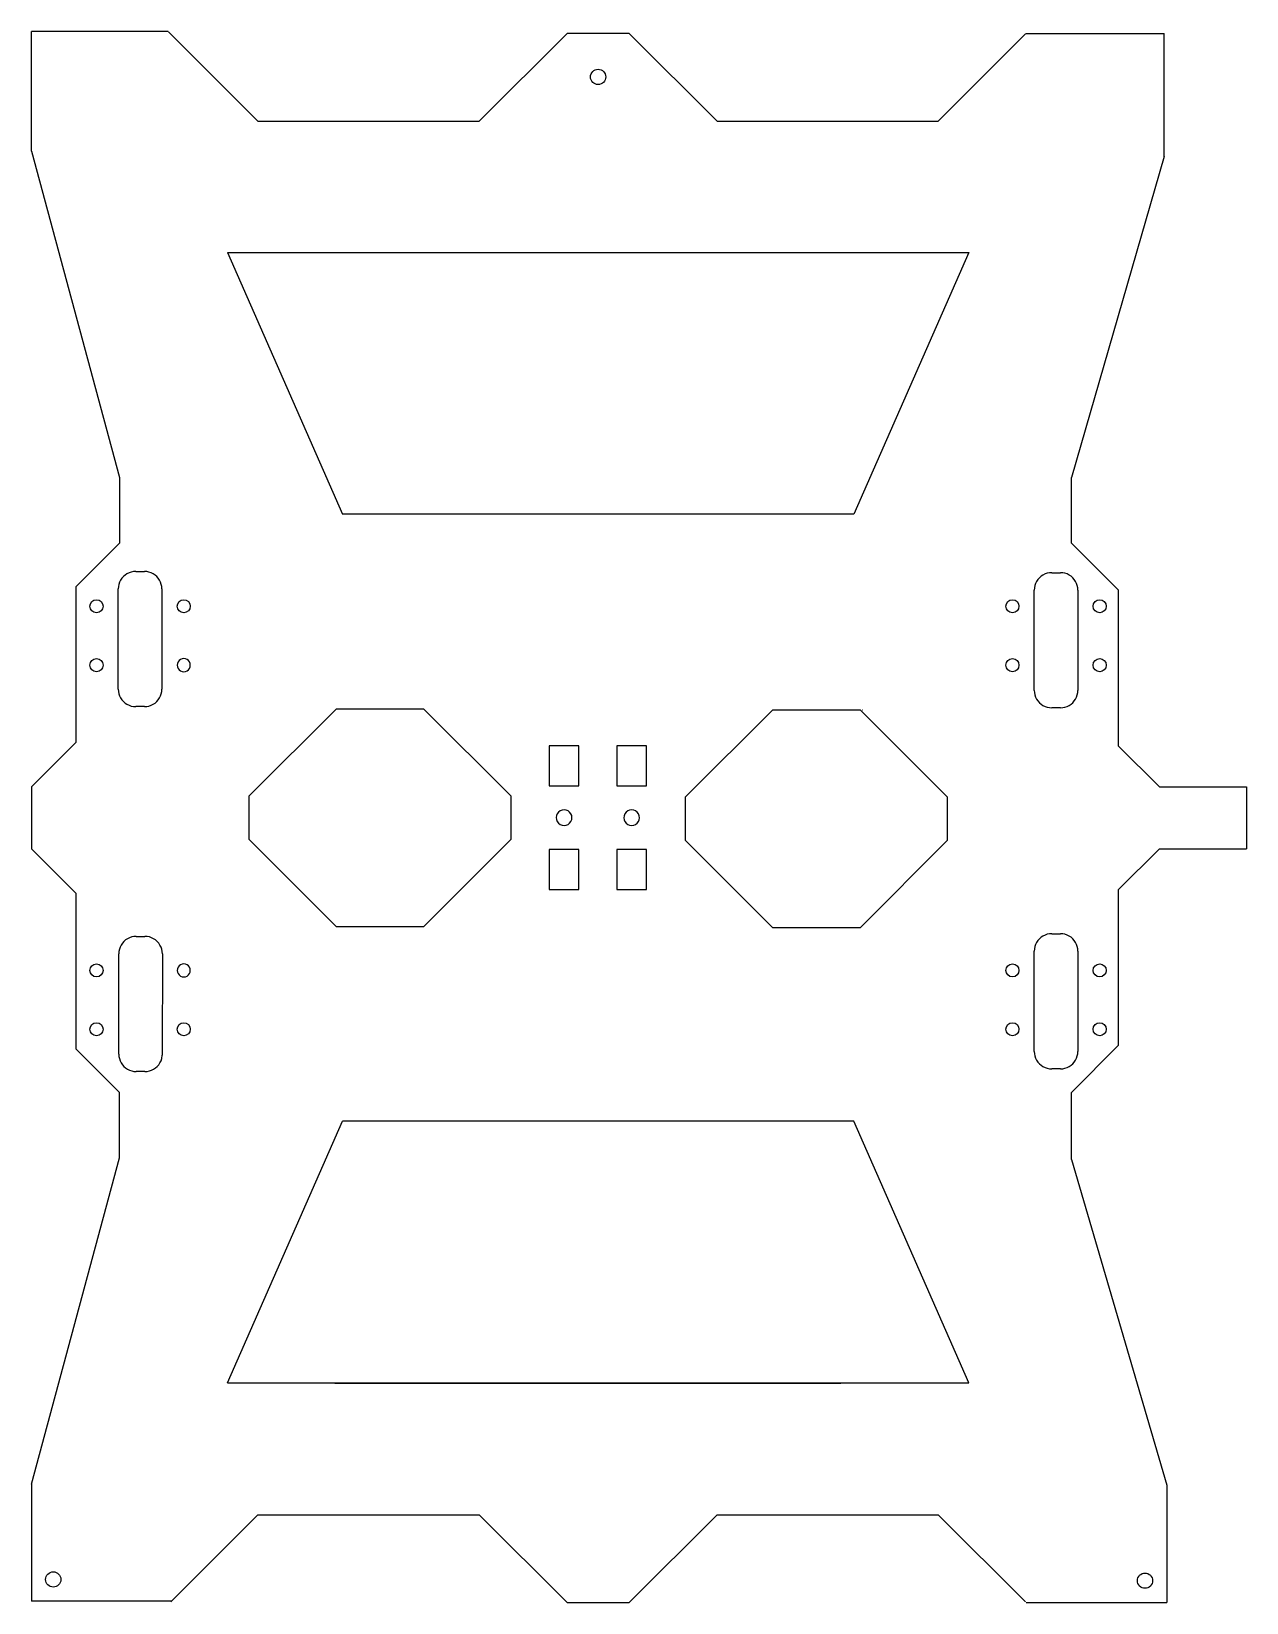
# Model space of a CAD drawing. Header units: millimetres. Extents: x 5 to 284, y 1 to 361.
import ezdxf

# ---------------------------------------------------------------- set-up
doc = ezdxf.new("R2010")
doc.units = ezdxf.units.MM
doc.header["$MEASUREMENT"] = 0

msp = doc.modelspace()

# ---------------------------------------------------------------- linework, layer by layer
for p, q in [((4.99, 333.68), (4.99, 361.16)), ((36.33, 361.16), (4.99, 361.16)), ((36.43, 361.06), (56.92, 340.57)), ((107.65, 340.57), (127.8, 360.72)), ((142.04, 360.72), (127.8, 360.72)), ((162.2, 340.57), (142.04, 360.72)), ((232.92, 360.57), (212.92, 340.57)), ((233.01, 360.66), (264.67, 360.66)), ((264.67, 332.41), (264.67, 360.66)), ((56.92, 340.57), (107.65, 340.57)), ((162.2, 340.57), (212.92, 340.57)), ((4.99, 333.68), (25.16, 258.82)), ((264.69, 332.48), (243.43, 258.82)), ((49.92, 310.43), (219.92, 310.43)), ((49.92, 310.43), (76.28, 250.43)), ((219.92, 310.43), (193.56, 250.43)), ((25.16, 258.82), (25.16, 243.82)), ((243.43, 243.82), (243.43, 258.82)), ((193.56, 250.43), (76.28, 250.43)), ((25.16, 243.82), (15.16, 233.82)), ((243.43, 243.82), (254.19, 233.06)), ((25.04, 234.35), (24.94, 233.84)), ((25.21, 234.85), (25.04, 234.35)), ((25.44, 235.31), (25.21, 234.85)), ((25.73, 235.75), (25.44, 235.31)), ((26.08, 236.14), (25.73, 235.75)), ((26.47, 236.49), (26.08, 236.14)), ((26.9, 236.78), (26.47, 236.49)), ((27.37, 237.01), (26.9, 236.78)), ((27.87, 237.18), (27.37, 237.01)), ((28.38, 237.28), (27.87, 237.18)), ((28.9, 237.31), (28.38, 237.28)), ((28.9, 237.31), (30.9, 237.31)), ((31.43, 237.28), (30.9, 237.31)), ((31.94, 237.18), (31.43, 237.28)), ((32.43, 237.01), (31.94, 237.18)), ((32.9, 236.78), (32.43, 237.01)), ((33.34, 236.49), (32.9, 236.78)), ((33.73, 236.14), (33.34, 236.49)), ((34.08, 235.75), (33.73, 236.14)), ((34.37, 235.31), (34.08, 235.75)), ((34.6, 234.85), (34.37, 235.31)), ((34.77, 234.35), (34.6, 234.85)), ((34.87, 233.84), (34.77, 234.35)), ((235.23, 234.56), (235.06, 234.07)), ((235.46, 235.03), (235.23, 234.56)), ((235.75, 235.47), (235.46, 235.03)), ((236.09, 235.86), (235.75, 235.47)), ((236.49, 236.2), (236.09, 235.86)), ((236.92, 236.49), (236.49, 236.2)), ((237.39, 236.73), (236.92, 236.49)), ((237.89, 236.89), (237.39, 236.73)), ((238.4, 237), (237.89, 236.89)), ((238.92, 237.03), (238.4, 237)), ((238.92, 237.03), (240.92, 237.03)), ((241.44, 237), (240.92, 237.03)), ((241.96, 236.89), (241.44, 237)), ((242.45, 236.73), (241.96, 236.89)), ((242.92, 236.49), (242.45, 236.73)), ((243.36, 236.2), (242.92, 236.49)), ((243.75, 235.86), (243.36, 236.2)), ((244.1, 235.47), (243.75, 235.86)), ((244.39, 235.03), (244.1, 235.47)), ((244.62, 234.56), (244.39, 235.03)), ((244.79, 234.07), (244.62, 234.56)), ((15.16, 233.82), (15.16, 198.09)), ((24.94, 233.84), (24.9, 233.31)), ((24.9, 210.31), (24.9, 233.31)), ((34.9, 233.31), (34.87, 233.84)), ((34.9, 233.31), (34.9, 210.31)), ((234.96, 233.55), (234.92, 233.03)), ((234.92, 210.03), (234.92, 233.03)), ((235.06, 234.07), (234.96, 233.55)), ((244.89, 233.55), (244.79, 234.07)), ((244.92, 233.03), (244.89, 233.55)), ((244.92, 233.03), (244.92, 210.03)), ((254.19, 233.06), (254.19, 197.34)), ((38.47, 216.21), (38.42, 215.82)), ((38.62, 216.57), (38.47, 216.21)), ((38.86, 216.88), (38.62, 216.57)), ((39.17, 217.12), (38.86, 216.88)), ((39.53, 217.27), (39.17, 217.12)), ((39.92, 217.32), (39.53, 217.27)), ((40.31, 217.27), (39.92, 217.32)), ((40.67, 217.12), (40.31, 217.27)), ((40.98, 216.88), (40.67, 217.12)), ((41.22, 216.57), (40.98, 216.88)), ((41.37, 216.21), (41.22, 216.57)), ((41.42, 215.82), (41.37, 216.21)), ((38.42, 215.82), (38.47, 215.43)), ((38.47, 215.43), (38.62, 215.07)), ((38.62, 215.07), (38.86, 214.76)), ((38.86, 214.76), (39.17, 214.52)), ((39.17, 214.52), (39.53, 214.37)), ((39.53, 214.37), (39.92, 214.32)), ((39.92, 214.32), (40.31, 214.37)), ((40.31, 214.37), (40.67, 214.52)), ((40.67, 214.52), (40.98, 214.76)), ((40.98, 214.76), (41.22, 215.07)), ((41.22, 215.07), (41.37, 215.43)), ((41.37, 215.43), (41.42, 215.82)), ((24.9, 210.31), (24.94, 209.79)), ((24.94, 209.79), (25.04, 209.28)), ((25.04, 209.28), (25.21, 208.78)), ((34.6, 208.78), (34.77, 209.28)), ((34.77, 209.28), (34.87, 209.79)), ((34.87, 209.79), (34.9, 210.31)), ((234.92, 210.03), (234.96, 209.51)), ((234.96, 209.51), (235.06, 209)), ((235.06, 209), (235.23, 208.5)), ((244.62, 208.5), (244.79, 209)), ((244.79, 209), (244.89, 209.51)), ((244.89, 209.51), (244.92, 210.03)), ((25.21, 208.78), (25.44, 208.31)), ((25.44, 208.31), (25.73, 207.88)), ((25.73, 207.88), (26.08, 207.49)), ((26.08, 207.49), (26.47, 207.14)), ((26.47, 207.14), (26.9, 206.85)), ((26.9, 206.85), (27.37, 206.62)), ((27.37, 206.62), (27.87, 206.45)), ((27.87, 206.45), (28.38, 206.35)), ((28.38, 206.35), (28.9, 206.31)), ((30.9, 206.31), (28.9, 206.31)), ((30.9, 206.31), (31.43, 206.35)), ((31.43, 206.35), (31.94, 206.45)), ((31.94, 206.45), (32.43, 206.62)), ((32.43, 206.62), (32.9, 206.85)), ((32.9, 206.85), (33.34, 207.14)), ((33.34, 207.14), (33.73, 207.49)), ((33.73, 207.49), (34.08, 207.88)), ((34.08, 207.88), (34.37, 208.31)), ((34.37, 208.31), (34.6, 208.78)), ((54.92, 185.82), (74.92, 205.82)), ((74.92, 205.82), (94.92, 205.82)), ((94.92, 205.82), (114.92, 185.82)), ((94.92, 205.82), (94.99, 205.82)), ((154.97, 185.6), (174.97, 205.6)), ((174.97, 205.6), (194.97, 205.6)), ((194.97, 205.6), (214.97, 185.6)), ((195.44, 205.6), (195.51, 205.6)), ((235.23, 208.5), (235.46, 208.03)), ((235.46, 208.03), (235.75, 207.6)), ((235.75, 207.6), (236.09, 207.2)), ((236.09, 207.2), (236.49, 206.86)), ((236.49, 206.86), (236.92, 206.57)), ((236.92, 206.57), (237.39, 206.34)), ((237.39, 206.34), (237.89, 206.17)), ((237.89, 206.17), (238.4, 206.07)), ((238.4, 206.07), (238.92, 206.03)), ((240.92, 206.03), (238.92, 206.03)), ((240.92, 206.03), (241.44, 206.07)), ((241.44, 206.07), (241.96, 206.17)), ((241.96, 206.17), (242.45, 206.34)), ((242.45, 206.34), (242.92, 206.57)), ((242.92, 206.57), (243.36, 206.86)), ((243.36, 206.86), (243.75, 207.2)), ((243.75, 207.2), (244.1, 207.6)), ((244.1, 207.6), (244.39, 208.03)), ((244.39, 208.03), (244.62, 208.5)), ((4.99, 187.93), (15.16, 198.09)), ((123.72, 197.35), (123.72, 188.15)), ((130.52, 197.35), (123.72, 197.35)), ((130.52, 188.15), (130.52, 197.35)), ((139.22, 197.34), (139.22, 188.14)), ((146.02, 197.34), (139.22, 197.34)), ((146.02, 188.14), (146.02, 197.34)), ((263.6, 187.93), (254.19, 197.34)), ((4.99, 187.93), (4.99, 173.68)), ((123.72, 188.15), (130.52, 188.15)), ((139.22, 188.14), (146.02, 188.14)), ((263.6, 187.93), (283.6, 187.93)), ((283.6, 187.93), (283.6, 173.69)), ((54.92, 175.82), (54.92, 185.82)), ((114.92, 185.82), (114.92, 175.82)), ((154.97, 175.6), (154.97, 185.6)), ((214.97, 185.6), (214.97, 175.6)), ((125.38, 181.32), (125.32, 180.85)), ((125.32, 180.85), (125.38, 180.39)), ((125.56, 181.75), (125.38, 181.32)), ((125.38, 180.39), (125.56, 179.95)), ((125.85, 182.13), (125.56, 181.75)), ((126.22, 182.41), (125.85, 182.13)), ((126.65, 182.59), (126.22, 182.41)), ((127.12, 182.65), (126.65, 182.59)), ((127.58, 182.59), (127.12, 182.65)), ((128.02, 182.41), (127.58, 182.59)), ((128.39, 182.13), (128.02, 182.41)), ((128.68, 181.75), (128.39, 182.13)), ((128.86, 181.32), (128.68, 181.75)), ((128.68, 179.95), (128.86, 180.39)), ((128.92, 180.85), (128.86, 181.32)), ((128.86, 180.39), (128.92, 180.85)), ((140.88, 181.3), (140.82, 180.84)), ((140.82, 180.84), (140.88, 180.37)), ((141.06, 181.74), (140.88, 181.3)), ((140.88, 180.37), (141.06, 179.94)), ((141.34, 182.11), (141.06, 181.74)), ((141.72, 182.4), (141.34, 182.11)), ((142.15, 182.58), (141.72, 182.4)), ((142.62, 182.64), (142.15, 182.58)), ((143.08, 182.58), (142.62, 182.64)), ((143.52, 182.4), (143.08, 182.58)), ((143.89, 182.11), (143.52, 182.4)), ((144.17, 181.74), (143.89, 182.11)), ((144.35, 181.3), (144.17, 181.74)), ((144.18, 179.94), (144.35, 180.37)), ((144.42, 180.84), (144.35, 181.3)), ((144.35, 180.37), (144.42, 180.84)), ((125.56, 179.95), (125.85, 179.58)), ((125.85, 179.58), (126.22, 179.29)), ((126.22, 179.29), (126.65, 179.11)), ((126.65, 179.11), (127.12, 179.05)), ((127.12, 179.05), (127.58, 179.11)), ((127.58, 179.11), (128.02, 179.29)), ((128.02, 179.29), (128.39, 179.58)), ((128.39, 179.58), (128.68, 179.95)), ((141.06, 179.94), (141.34, 179.57)), ((141.34, 179.57), (141.72, 179.28)), ((141.72, 179.28), (142.15, 179.1)), ((142.15, 179.1), (142.62, 179.04)), ((142.62, 179.04), (143.08, 179.1)), ((143.08, 179.1), (143.52, 179.28)), ((143.52, 179.28), (143.89, 179.57)), ((143.89, 179.57), (144.18, 179.94)), ((4.99, 173.68), (15.16, 163.52)), ((74.92, 155.82), (54.92, 175.82)), ((114.92, 175.82), (94.92, 155.82)), ((123.72, 173.55), (123.72, 164.35)), ((130.52, 173.55), (123.72, 173.55)), ((130.52, 164.35), (130.52, 173.55)), ((146.02, 173.54), (139.22, 173.54)), ((139.22, 173.54), (139.22, 164.34)), ((146.02, 164.34), (146.02, 173.54)), ((174.97, 155.6), (154.97, 175.6)), ((214.97, 175.6), (194.97, 155.6)), ((263.6, 173.68), (254.19, 164.27)), ((263.6, 173.68), (283.6, 173.68)), ((15.16, 163.52), (15.16, 127.82)), ((123.72, 164.35), (130.52, 164.35)), ((139.22, 164.34), (146.02, 164.34)), ((254.19, 164.27), (254.19, 128.58)), ((94.92, 155.82), (74.92, 155.82)), ((194.97, 155.6), (174.97, 155.6)), ((25.55, 151.62), (25.32, 151.15)), ((25.84, 152.06), (25.55, 151.62)), ((26.18, 152.45), (25.84, 152.06)), ((26.58, 152.8), (26.18, 152.45)), ((27.01, 153.09), (26.58, 152.8)), ((27.48, 153.32), (27.01, 153.09)), ((27.98, 153.49), (27.48, 153.32)), ((28.49, 153.59), (27.98, 153.49)), ((29.01, 153.62), (28.49, 153.59)), ((29.01, 153.62), (31.01, 153.62)), ((31.53, 153.59), (31.01, 153.62)), ((32.05, 153.49), (31.53, 153.59)), ((32.54, 153.32), (32.05, 153.49)), ((33.01, 153.09), (32.54, 153.32)), ((33.45, 152.8), (33.01, 153.09)), ((33.84, 152.45), (33.45, 152.8)), ((34.18, 152.06), (33.84, 152.45)), ((34.47, 151.62), (34.18, 152.06)), ((34.71, 151.15), (34.47, 151.62)), ((235.22, 151.76), (235.05, 151.26)), ((235.45, 152.22), (235.22, 151.76)), ((235.74, 152.66), (235.45, 152.22)), ((236.09, 153.05), (235.74, 152.66)), ((236.48, 153.4), (236.09, 153.05)), ((236.92, 153.69), (236.48, 153.4)), ((237.39, 153.92), (236.92, 153.69)), ((237.88, 154.09), (237.39, 153.92)), ((238.4, 154.19), (237.88, 154.09)), ((238.92, 154.22), (238.4, 154.19)), ((238.92, 154.22), (240.92, 154.22)), ((241.44, 154.19), (240.92, 154.22)), ((241.95, 154.09), (241.44, 154.19)), ((242.45, 153.92), (241.95, 154.09)), ((242.92, 153.69), (242.45, 153.92)), ((243.35, 153.4), (242.92, 153.69)), ((243.75, 153.05), (243.35, 153.4)), ((244.09, 152.66), (243.75, 153.05)), ((244.38, 152.22), (244.09, 152.66)), ((244.61, 151.76), (244.38, 152.22)), ((244.78, 151.26), (244.61, 151.76)), ((25.05, 150.14), (25.01, 149.62)), ((25.01, 126.62), (25.01, 149.62)), ((25.15, 150.66), (25.05, 150.14)), ((25.32, 151.15), (25.15, 150.66)), ((34.87, 150.66), (34.71, 151.15)), ((34.98, 150.14), (34.87, 150.66)), ((35.01, 149.62), (34.98, 150.14)), ((35.01, 149.62), (34.99, 126.36)), ((234.95, 150.75), (234.92, 150.22)), ((234.92, 127.22), (234.92, 150.22)), ((235.05, 151.26), (234.95, 150.75)), ((244.88, 150.75), (244.78, 151.26)), ((244.92, 150.22), (244.88, 150.75)), ((244.92, 150.22), (244.92, 127.22)), ((38.47, 146.21), (38.42, 145.82)), ((38.42, 145.82), (38.47, 145.43)), ((38.62, 146.57), (38.47, 146.21)), ((38.47, 145.43), (38.62, 145.07)), ((38.86, 146.88), (38.62, 146.57)), ((38.62, 145.07), (38.86, 144.76)), ((39.17, 147.12), (38.86, 146.88)), ((38.86, 144.76), (39.17, 144.52)), ((39.53, 147.27), (39.17, 147.12)), ((39.17, 144.52), (39.53, 144.37)), ((39.92, 147.32), (39.53, 147.27)), ((39.53, 144.37), (39.92, 144.32)), ((40.31, 147.27), (39.92, 147.32)), ((39.92, 144.32), (40.31, 144.37)), ((40.67, 147.12), (40.31, 147.27)), ((40.31, 144.37), (40.67, 144.52)), ((40.98, 146.88), (40.67, 147.12)), ((40.67, 144.52), (40.98, 144.76)), ((41.22, 146.57), (40.98, 146.88)), ((40.98, 144.76), (41.22, 145.07)), ((41.37, 146.21), (41.22, 146.57)), ((41.22, 145.07), (41.37, 145.43)), ((41.42, 145.82), (41.37, 146.21)), ((41.37, 145.43), (41.42, 145.82)), ((15.16, 127.82), (25.16, 117.82)), ((25.01, 126.62), (25.05, 126.1)), ((34.87, 125.59), (34.99, 126.36)), ((234.92, 127.22), (234.95, 126.7)), ((234.95, 126.7), (235.05, 126.19)), ((235.05, 126.19), (235.22, 125.69)), ((254.19, 128.58), (243.43, 117.82)), ((244.61, 125.69), (244.78, 126.19)), ((244.78, 126.19), (244.88, 126.7)), ((244.88, 126.7), (244.92, 127.22)), ((25.05, 126.1), (25.15, 125.59)), ((25.15, 125.59), (25.32, 125.09)), ((25.32, 125.09), (25.55, 124.62)), ((25.55, 124.62), (25.84, 124.19)), ((25.84, 124.19), (26.18, 123.79)), ((26.18, 123.79), (26.58, 123.45)), ((26.58, 123.45), (27.01, 123.16)), ((27.01, 123.16), (27.48, 122.93)), ((27.48, 122.93), (27.98, 122.76)), ((27.98, 122.76), (28.49, 122.66)), ((28.49, 122.66), (29.01, 122.62)), ((31.01, 122.62), (29.01, 122.62)), ((31.01, 122.62), (31.53, 122.66)), ((31.53, 122.66), (32.05, 122.76)), ((32.05, 122.76), (32.54, 122.93)), ((32.54, 122.93), (33.01, 123.16)), ((33.01, 123.16), (33.45, 123.45)), ((33.45, 123.45), (33.84, 123.79)), ((33.84, 123.79), (34.18, 124.19)), ((34.18, 124.19), (34.47, 124.62)), ((34.47, 124.62), (34.71, 125.09)), ((34.71, 125.09), (34.87, 125.59)), ((235.22, 125.69), (235.45, 125.22)), ((235.45, 125.22), (235.74, 124.79)), ((235.74, 124.79), (236.09, 124.4)), ((236.09, 124.4), (236.48, 124.05)), ((236.48, 124.05), (236.92, 123.76)), ((236.92, 123.76), (237.39, 123.53)), ((237.39, 123.53), (237.88, 123.36)), ((237.88, 123.36), (238.4, 123.26)), ((238.4, 123.26), (238.92, 123.22)), ((240.92, 123.22), (238.92, 123.22)), ((240.92, 123.22), (241.44, 123.26)), ((241.44, 123.26), (241.95, 123.36)), ((241.95, 123.36), (242.45, 123.53)), ((242.45, 123.53), (242.92, 123.76)), ((242.92, 123.76), (243.35, 124.05)), ((243.35, 124.05), (243.75, 124.4)), ((243.75, 124.4), (244.09, 124.79)), ((244.09, 124.79), (244.38, 125.22)), ((244.38, 125.22), (244.61, 125.69)), ((25.16, 102.82), (25.16, 117.82)), ((243.43, 102.41), (243.43, 117.82)), ((49.92, 51.21), (76.28, 111.21)), ((193.56, 111.21), (76.28, 111.21)), ((219.92, 51.21), (193.56, 111.21)), ((5, 27.98), (25.16, 102.82)), ((243.43, 102.41), (265.31, 27.76)), ((49.92, 51.21), (219.92, 51.21)), ((74.58, 51.12), (190.58, 51.12)), ((5, 27.98), (5, 1.13)), ((265.31, 27.76), (265.31, 0.85)), ((36.92, 0.98), (56.92, 20.98)), ((56.92, 20.98), (107.65, 20.98)), ((127.8, 0.83), (107.65, 20.98)), ((162.2, 20.98), (142.04, 0.83)), ((162.2, 20.98), (212.92, 20.98)), ((232.92, 0.98), (212.92, 20.98)), ((37.07, 1.13), (5, 1.13)), ((127.8, 0.83), (142.04, 0.83)), ((233.05, 0.85), (265.31, 0.85))]:
    msp.add_line(p, q)
for centre, radius in [((134.92, 350.72), 1.75), ((19.92, 229.32), 1.5), ((39.92, 229.32), 1.5), ((229.92, 229.32), 1.5), ((249.92, 229.32), 1.5), ((19.92, 215.82), 1.5), ((229.92, 215.82), 1.5), ((249.92, 215.82), 1.5), ((19.92, 145.82), 1.5), ((229.92, 145.82), 1.5), ((249.92, 145.82), 1.5), ((19.92, 132.32), 1.5), ((39.92, 132.32), 1.5), ((229.92, 132.32), 1.5), ((249.92, 132.32), 1.5), ((10, 6.13), 1.75), ((260.31, 5.85), 1.75)]:
    msp.add_circle(centre, radius)

doc.saveas('drawing.dxf')
